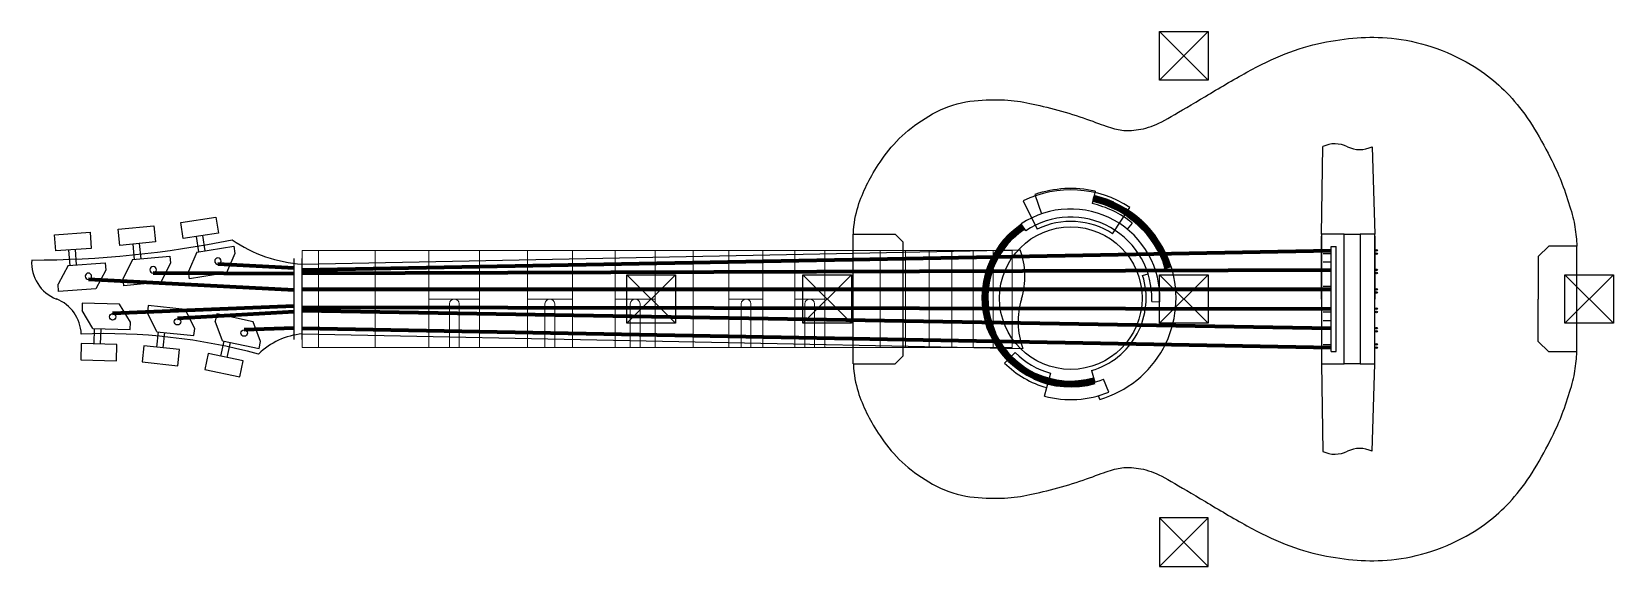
# Model space of a CAD drawing. Header units: millimetres. Extents: x -411 to 1471, y -165 to 1526.
# Drawn here: x -177 to 799, y -165 to 165 of the extents above; entities that cross this region are included whole.
import ezdxf

# ---------------------------------------------------------------- set-up
doc = ezdxf.new("R2010")
doc.units = ezdxf.units.MM
doc.layers.get('0').update_dxf_attribs({"linetype": 'CONTINUOUS', "lineweight": 25, "true_color": 0x000000})
for name, color, linetype, lineweight, true_color in [('frets', 7, 'CONTINUOUS', 13, 0x000000), ('guides', 252, 'CONTINUOUS', 25, 0xa0a0a4), ('rosette', 7, 'CONTINUOUS', 25, 0x000000), ('strings', 7, 'CONTINUOUS', 25, 0x000000)]:
    doc.layers.add(name, color=color, linetype=linetype, lineweight=lineweight, true_color=true_color)

# ---------------------------------------------------------------- blocks, each defined once
blk = doc.blocks.new('tuner')
for p, q in [((4, 8), (-19, 8)), ((-19, 8), (-19, 3.5)), ((4, 8), (-19, 8)), ((-19, 8), (-19, 3.5)), ((4, 8), (-19, 8)), ((-19, 8), (-19, 3.5)), ((4, 8), (-19, 8)), ((-19, 8), (-19, 3.5)), ((-12, -7.5), (-19, 3.5)), ((-12, -7.5), (-19, 3.5)), ((-12, -7.5), (-19, 3.5)), ((-12, -7.5), (-19, 3.5)), ((11, -3), (4, 8)), ((11, -3), (4, 8)), ((11, -3), (4, 8)), ((11, -3), (4, 8)), ((-12, -7.5), (11, -7.5)), ((-12, -7.5), (11, -7.5)), ((-12, -7.5), (11, -7.5)), ((-12, -7.5), (11, -7.5)), ((-11, -17), (-11, -7.5)), ((-11, -17), (-11, -7.5)), ((-11, -17), (-11, -7.5)), ((-11, -17), (-11, -7.5)), ((-7, -17), (-7, -7.5)), ((-7, -17), (-7, -7.5)), ((-7, -17), (-7, -7.5)), ((-7, -17), (-7, -7.5)), ((11, -7.5), (11, -3)), ((11, -7.5), (11, -3)), ((11, -7.5), (11, -3)), ((11, -7.5), (11, -3)), ((3, -17), (-19, -17)), ((-19, -17), (-19, -27)), ((3, -17), (-19, -17)), ((-19, -17), (-19, -27)), ((3, -17), (-19, -17)), ((-19, -17), (-19, -27)), ((3, -17), (-19, -17)), ((-19, -17), (-19, -27)), ((3, -27), (3, -17)), ((3, -27), (3, -17)), ((3, -27), (3, -17)), ((3, -27), (3, -17)), ((-19, -27), (3, -27)), ((-19, -27), (3, -27)), ((-19, -27), (3, -27)), ((-19, -27), (3, -27))]:
    blk.add_line(p, q)
blk.add_circle((0, 0), 2)
blk.add_circle((0, 0), 2)
blk.add_circle((0, 0), 2)
blk.add_circle((0, 0), 2)

msp = doc.modelspace()

# ---------------------------------------------------------------- linework, layer by layer
for p, q in [((619.02, 40), (619.87, 94.1)), ((650.22, 93.95), (651.98, 40)), ((330.04, 40), (355.9, 40)), ((330.04, -40), (330.04, 40)), ((355.9, 40), (360.9, 35)), ((633, 40), (619, 40)), ((619, 40), (619, -40)), ((633, -40), (633, 40)), ((633, 40), (642.98, 40)), ((651.98, 40), (642.98, 40)), ((642.98, 40), (642.98, -40)), ((651.98, -40), (651.98, 40)), ((-10, 21.5), (433.02, 30.42)), ((360.9, -35), (360.9, 35)), ((625, 30), (610, 30)), ((619, 0), (619, 38.8)), ((625, -32.5), (625, 32.5)), ((625, 32.5), (628, 32.5)), ((628, -32.5), (628, 32.5)), ((651.98, 38.8), (651.98, 0)), ((759.24, 32.62), (752.82, 26.19)), ((776.64, 32.62), (759.24, 32.62)), ((776.64, -32.62), (776.64, 32.62)), ((-15, -25), (-15, 25)), ((-10, -25), (-10, 25)), ((620, 28), (625, 28)), ((620, 23), (625, 23)), ((752.82, 26.19), (752.82, 0)), ((625, 18), (610, 18)), ((625, 6), (610, 6)), ((620, 8), (625, 8)), ((752.82, -26.19), (752.82, 0)), ((625, -6), (610, -6)), ((619, 0), (619, -38.8)), ((620, -8), (625, -8)), ((651.98, -38.8), (651.98, 0)), ((625, -18), (610, -18)), ((620, -13.37), (625, -13.37)), ((-10, -21.5), (434.79, -30.45)), ((620, -28), (625, -28)), ((759.24, -32.62), (752.82, -26.19)), ((360.9, -35), (355.9, -40)), ((625, -30), (610, -30)), ((625, -32.5), (628, -32.5)), ((776.64, -32.62), (759.24, -32.62)), ((330.04, -40), (355.9, -40)), ((619, -40), (633, -40)), ((619.02, -40), (619.87, -94.1)), ((642.98, -40), (633, -40)), ((642.98, -40), (651.98, -40)), ((650.22, -93.95), (651.98, -40))]:
    msp.add_line(p, q)
for centre in [(653, 30), (653, 28), (653, 18), (653, 16), (653, 6), (653, 4), (653, -6), (653, -8), (653, -18), (653, -20), (653, -28), (653, -30)]:
    msp.add_circle(centre, 0.5)
for centre, radius, start, end in [((627.33, 78.23), 17.53, 64.07189, 115.18122), ((642.67, 109.77), 17.53, 244.07189, 295.51945), ((-178.78, 662.21), 638.21, 270.15936, 281.3505), ((-4.22, 107.84), 86.53, 235.55349, 266.172), ((389.28, 13.94), 46.75, 342.65324, 20.64592), ((-153.02, 22.36), 23.99, 176.07818, 248.77214), ((478.52, -13.94), 46.75, 162.65324, 200.68528), ((-170.39, -22.36), 23.99, 1.69735, 68.77214), ((-132.39, -388.25), 366.87, 74.92884, 92.18974), ((-5.86, -65.85), 44.54, 95.32964, 134.35513), ((627.33, -78.23), 17.53, 244.81878, 295.92811), ((642.67, -109.77), 17.53, 64.48055, 115.92811)]:
    msp.add_arc(centre, radius, start, end)
for points in [[(330.18, 40), (330.38, 46.73), (332.69, 57.76), (338.15, 70.36), (344.68, 82.1), (356.11, 97.71), (371.32, 110.31), (391.34, 121.15), (412.87, 123.32), (429.77, 122.83), (444.48, 119.6), (463.5, 114.9), (480.61, 108.64), (491.87, 104.47), (499.79, 103.64), (512.23, 105.13), (524.76, 111.51), (546.51, 124.49), (573.62, 140.76), (596.57, 152.02), (619.51, 158.7), (641.2, 161.62), (661.42, 161.76), (687.12, 156.83), (712.67, 144.78), (727.14, 133.71), (739.78, 120.95), (752.29, 103.01), (763.14, 81.74), (768.14, 70.08), (773.81, 52.86), (776.16, 41.97), (776.64, 32.62), (776.64, 32.62)], [(330.18, -40), (330.38, -46.73), (332.69, -57.76), (338.15, -70.36), (344.68, -82.1), (356.11, -97.71), (371.32, -110.31), (391.34, -121.15), (412.87, -123.32), (429.77, -122.83), (444.48, -119.6), (463.5, -114.9), (480.61, -108.64), (491.87, -104.47), (499.79, -103.64), (512.23, -105.13), (524.76, -111.51), (546.51, -124.49), (573.62, -140.76), (596.57, -152.02), (619.51, -158.7), (641.2, -161.62), (661.42, -161.76), (687.12, -156.83), (712.67, -144.78), (727.14, -133.71), (739.78, -120.95), (752.29, -103.01), (763.14, -81.74), (768.14, -70.08), (773.81, -52.86), (776.16, -41.97), (776.64, -32.62), (776.64, -32.62)]]:
    msp.add_open_spline(points, degree=3)
at = {"layer": 'frets'}
for p, q in [((-10, -30), (-10, 30)), ((-10, 30), (428.14, 30)), ((0, -30), (0, 30)), ((35.08, -30), (35.08, 30)), ((68.19, -30), (68.19, 30)), ((99.44, -30), (99.44, 30)), ((128.94, -30), (128.94, 30)), ((156.78, -30), (156.78, 30)), ((183.06, -30), (183.06, 30)), ((207.86, -30), (207.86, 30)), ((231.28, -30), (231.28, 30)), ((253.37, -30), (253.37, 30)), ((274.23, -30), (274.23, 30)), ((293.92, -30), (293.92, 30)), ((312.5, -30), (312.5, 30)), ((330.04, -30), (330.04, 30)), ((346.59, -30), (346.59, 30)), ((362.22, -30), (362.22, 30)), ((376.97, -30), (376.97, 30)), ((390.89, -30), (390.89, 30)), ((404.03, -30), (404.03, 30)), ((416.43, -30), (416.43, 30)), ((428.14, -30), (428.14, 30)), ((68.19, 0), (99.44, 0)), ((128.94, 0), (156.78, 0)), ((142.8, 0), (142.8, 0)), ((183.06, 0), (207.86, 0)), ((253.37, 0), (274.23, 0)), ((267.45, 0), (267.45, 0)), ((293.92, 0), (312.5, 0)), ((80.81, -3), (80.81, -30)), ((83.81, 0), (83.81, 0)), ((86.81, -30), (86.81, -3)), ((139.8, -3), (139.8, -30)), ((145.8, -30), (145.8, -3)), ((192.46, -3), (192.46, -30)), ((195.46, 0), (195.46, 0)), ((198.46, -30), (198.46, -3)), ((260.95, -3), (260.95, -30)), ((266.95, -30), (266.95, -3)), ((300.21, -3), (300.21, -30)), ((303.88, 0), (303.88, 0)), ((306.21, -30), (306.21, -3)), ((-10, -30), (428.14, -30))]:
    msp.add_line(p, q, dxfattribs=at)
for centre, start, end in [((142.8, -3), 90, 180), ((142.8, -3), 0, 90), ((263.95, -3), 90, 180), ((263.95, -3), 0, 90), ((83.81, -3), 90, 180), ((83.81, -3), 0, 90), ((195.46, -3), 90, 180), ((195.46, -3), 0, 90), ((303.21, -3), 90, 180), ((303.21, -3), 0, 90)]:
    msp.add_arc(centre, 3, start, end, dxfattribs=at)
at = {"layer": 'guides'}
for p, q in [((519.04, 165), (549.04, 135)), ((549.04, 165), (519.04, 135)), ((519.04, 135), (519.04, 165)), ((519.04, 165), (549.04, 165)), ((549.04, 165), (549.04, 135)), ((549.04, 135), (519.04, 135)), ((190.32, 15), (220.32, -15)), ((220.32, 15), (190.32, -15)), ((190.32, -15), (190.32, 15)), ((190.32, 15), (220.32, 15)), ((220.32, 15), (220.32, -15)), ((299.04, 15), (329.04, -15)), ((329.04, 15), (299.04, -15)), ((299.04, -15), (299.04, 15)), ((299.04, 15), (329.04, 15)), ((329.04, 15), (329.04, -15)), ((519.04, 15), (549.04, -15)), ((549.04, 15), (519.04, -15)), ((519.04, -15), (519.04, 15)), ((519.04, 15), (549.04, 15)), ((549.04, 15), (549.04, -15)), ((769.15, 15), (799.15, -15)), ((799.15, 15), (769.15, -15)), ((769.15, -15), (769.15, 15)), ((769.15, 15), (799.15, 15)), ((799.15, 15), (799.15, -15)), ((220.32, -15), (190.32, -15)), ((329.04, -15), (299.04, -15)), ((549.04, -15), (519.04, -15)), ((799.15, -15), (769.15, -15)), ((519.04, -165), (549.04, -135)), ((549.04, -165), (519.04, -135)), ((519.04, -135), (519.04, -165)), ((549.04, -135), (519.04, -135)), ((549.04, -165), (549.04, -135)), ((519.04, -165), (549.04, -165))]:
    msp.add_line(p, q, dxfattribs=at)
at = {"layer": 'rosette'}
for p, q in [((434.97, 60.6), (443.52, 43.09)), ((442.18, 64.49), (446.31, 52.54)), ((442.18, 64.49), (446.31, 52.54)), ((479.25, 66.53), (477.52, 58.9)), ((479.25, 66.53), (477.52, 58.9)), ((478.04, 61.02), (478.48, 62.97)), ((490.13, 40.2), (500.78, 56.53)), ((436.55, 42.17), (433.78, 46.33)), ((502.13, 46.89), (499.08, 43.16)), ((502.13, 46.89), (499.08, 43.16)), ((516.77, 17), (526.31, 19.99)), ((508.66, 14.46), (512, 15.51)), ((514.24, -1.48), (519.24, -1.68)), ((423.48, -39.52), (425.76, -37.28)), ((423.48, -39.52), (425.76, -37.28)), ((430.06, -33.05), (427.19, -35.88)), ((430.06, -33.05), (427.19, -35.88)), ((451.86, -45.77), (450.82, -49.66)), ((451.86, -45.77), (450.82, -49.66)), ((477.06, -44.15), (479.12, -51.36)), ((448.07, -59.9), (449.47, -54.69)), ((448.07, -59.9), (449.47, -54.69)), ((449.47, -54.69), (450.3, -51.59)), ((449.47, -54.69), (450.3, -51.59)), ((487.8, -57.46), (484.57, -49.48)), ((487.8, -57.46), (484.57, -49.48)), ((482.14, -61.94), (481.49, -59.63)), ((482.14, -61.94), (481.49, -59.63))]:
    msp.add_line(p, q, dxfattribs=at)
msp.add_circle((464.29, 0.56), 44, dxfattribs=at)
for radius, start, end in [(66.81, 56.89486, 116.02443), (67.64, 77.21965, 109.07556), (67.64, 77.21965, 109.07556), (59.82, 50.7587, 77.21965), (59.82, 50.7587, 77.21965), (55, 357.65938, 123.69007), (50, 357.65938, 123.69007), (47.32, 56.89486, 116.02443), (65, 285.9454, 17.39325), (46.5, 285.9454, 17.39325), (47.97, 224.4889, 254.99044), (47.97, 224.4889, 254.99044), (57.2, 224.4889, 254.99044), (57.2, 224.4889, 254.99044), (62.6, 254.99044, 292.05712), (62.6, 254.99044, 292.05712), (54, 254.99044, 292.05712), (54, 254.99044, 292.05712)]:
    msp.add_arc((464.29, 0.56), radius, start, end, dxfattribs=at)
at = {"layer": 'rosette', "lineweight": 70}
for radius, start, end in [(62, 17.39325, 77.18437), (64, 17.39325, 77.18437), (54, 123.69007, 285.9454), (52, 123.69007, 285.9454)]:
    msp.add_arc((464.29, 0.56), radius, start, end, dxfattribs=at)
at = {"layer": 'strings', "color": 9, "lineweight": 70, "true_color": 0xc0c0c0}
for p, q in [((-10, 18), (625, 30)), ((-15, 19), (-62, 21.42))]:
    msp.add_line(p, q, dxfattribs=at)
at = {"layer": 'strings', "color": 9, "lineweight": 80, "true_color": 0xc0c0c0}
for p, q in [((-15, 5.5), (-142, 12)), ((-10, 6), (625, 6))]:
    msp.add_line(p, q, dxfattribs=at)
at = {"layer": 'strings', "color": 252, "lineweight": 106, "true_color": 0xa0a0a4}
for p, q in [((-15, 15.5), (-102, 16)), ((-10, 16), (625, 18))]:
    msp.add_line(p, q, dxfattribs=at)
at = {"layer": 'strings', "color": 9, "lineweight": 100, "true_color": 0xc0c0c0}
for p, q in [((-15, -4.5), (-127, -9)), ((-10, -5), (625, -6))]:
    msp.add_line(p, q, dxfattribs=at)
at = {"layer": 'strings', "color": 252, "lineweight": 90, "true_color": 0xa0a0a4}
for p, q in [((-15, -8), (-87, -12)), ((-10, -7), (625, -18))]:
    msp.add_line(p, q, dxfattribs=at)
at = {"layer": 'strings', "color": 252, "lineweight": 70, "true_color": 0xa0a0a4}
for p, q in [((-15, -18), (-45.86, -19)), ((-10, -18), (625, -30))]:
    msp.add_line(p, q, dxfattribs=at)

# ---------------------------------------------------------------- block references
at = {"yscale": -1}
for p, rotation in [((-62, 23.42), 368.99999999999994), ((-142, 14), 364), ((-102, 18), 365.5)]:
    msp.add_blockref('tuner', p, dxfattribs=dict(at, rotation=rotation))
for p, rotation in [((-127, -11), -1.5), ((-87, -14), -6), ((-45.86, -21), -12)]:
    msp.add_blockref('tuner', p, dxfattribs=dict(rotation=rotation))

doc.saveas('drawing.dxf')
